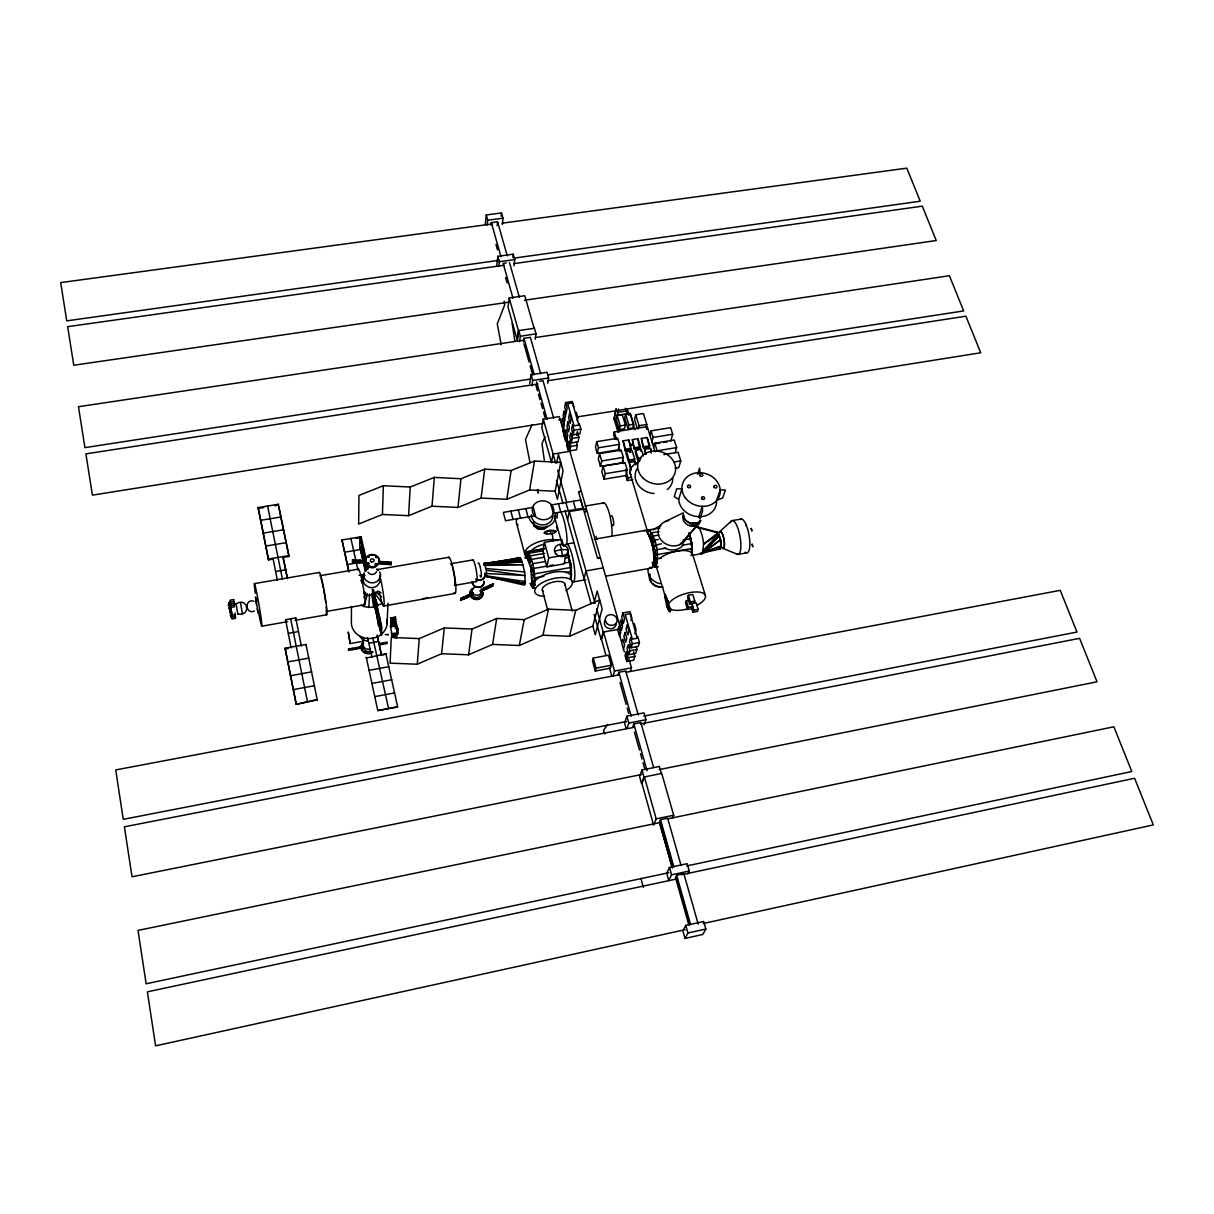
<?xml version="1.0" encoding="UTF-8"?>
<svg xmlns="http://www.w3.org/2000/svg" width="1214" height="1214" viewBox="0 0 1214 1214"><rect width="100%" height="100%" fill="white"/><g stroke="black" fill="none" stroke-linecap="round" stroke-linejoin="round"><path stroke-width="1.5" d="M395.248 622.964L397.19 628.306M398.101 629.383L397.919 628.594L398.101 629.489M395.597 624.026C396.887 620.673 399.846 638.959 397.054 632.858M351.453 606.499L351.392 621.356A17.907 16.04 0.2 0 0 370.437 638.488A17.907 16.04 0.2 0 0 386.811 619.292M568.501 553.963L567.484 553.159L570.428 566.968L570.838 578.79L571.399 567.378L567.545 551.687M352.212 649.718L352.227 648.322M355.914 649.05L355.93 647.654M365.308 571.157L359.678 546.133L359.784 537.104L367.098 569.563M360.163 542.446L360.239 537.043L367.538 569.487M352.47 562.219L352.5 559.775L363.623 560.489L367.265 563.159L352.47 562.219L356.218 560.018L359.875 562.689L363.623 560.489L363.563 562.917L365.444 561.824M359.617 648.382L359.632 646.986M361.059 537.544L361.074 536.74L341.969 539.957L348.828 571.9M605.695 576.18L651.341 568.076L653.344 565.906L654.179 556.103L657.335 554.57L692.026 548.47L689.37 534.054L691.1 539.107L692.162 552.901L691.783 542.628L689.188 532.931M363.563 562.917L359.921 560.246L356.172 562.446L356.218 560.018M367.523 593.646L364.048 606.53L361.15 605.255M366.249 658.049L385.885 653.739L397.646 706.852L377.797 710.585L366.264 657.305M359.875 562.689L359.921 560.246M369.587 594.025L368.813 607.379L364.048 606.53M371.681 593.904L373.654 607.106L368.813 607.379M372.744 598.608L373.426 589.867L381.788 626.925L381.484 635.347L372.744 598.608L373.426 589.867M363.912 597.485L365.596 594.632L365.626 592.811L364.048 591.582L364.003 593.403L367.478 595.467L373.639 595.118L373.684 593.297M375.43 592.265L375.384 594.086L382.258 603.328L373.654 607.106M383.381 485.721L358.949 495.433L358.646 524.038L382.425 514.463L383.381 485.721L410.241 487.026L434.324 477.406L460.971 478.726L484.69 469.196L511.124 470.501L534.509 461.062L560.716 462.382L555.132 491.23L557.408 499.379L563.068 470.683L558.379 454.112L556.665 463.187M525.829 558.076L527.043 551.611L544.904 548.516M377.797 710.585L397.646 706.852M381.029 635.423L381.333 627.016L372.971 589.943M383.366 644.194L383.427 642.798M544.084 549.016L527.969 551.809L526.406 556.482L530.609 567.181L531.884 582.447L534.949 585.148C534.949 573.873 533.765 561.672 527.969 551.809L527.043 551.611L525.404 558.106L525.935 554.859M653.876 563.038L653.587 549.335L648.185 533.113A19.12 4.628 80.1 0 0 644.27 530.943M385.885 653.739L382.956 655.014M387.129 623.465L387.994 603.115M669.764 611.704L667.472 607.986L667.776 600.793L669.764 611.704L670.917 609.033M383.821 564.176L383.943 561.733L380.134 563.933L378.753 562.643L380.24 561.505L391.333 562.219L391.212 564.631L380.134 563.933L380.24 561.505L383.821 564.176L387.63 561.976L391.212 564.631M391.333 562.219L387.524 564.404L387.63 561.976M692.162 552.901L692.344 549.381L690.523 549.699M646.986 531.944L649.02 529.865C657.002 539.38 659.399 555.223 655.833 567.059L653.299 566.422M382.425 514.463L408.572 515.692L410.241 487.026M483.718 565.102L484.189 563.326L521.413 559.715L524.66 571.946L525.298 583.615L524.281 585.133L486.04 576.346L484.856 573.084M486.632 576.498L525.298 583.615L486.374 576.65L486.419 570.261L484.189 563.326L522.308 562.006L484.523 563.615L523.188 564.95L485.312 565.451M691.995 555.117L692.177 552.127L691.054 555.451M653.344 565.906L653.572 562.583M419.255 638.594L391.287 637.441L390.073 663.148L417.267 664.225L419.255 638.594L444.294 627.911L472.018 629.049L496.678 618.472L524.175 619.626L548.47 609.155L575.724 610.308L599.655 599.928L592.811 626.075L595.255 634.816L602.174 608.851L597.151 591.066L593.995 603.343M408.572 515.692L432.017 506.208L434.324 477.406M485.251 224.62L486.253 214.984L501.503 212.92L502.991 218.171L502.262 224.575M417.267 664.225L441.623 653.724L444.294 627.911M487.224 225.045L487.724 220.235L486.253 214.984M432.017 506.208L457.966 507.452L460.971 478.726M350.193 643.602L348.281 632.266L350.193 643.602L363.411 641.235L363.274 637.441M491.048 225.212L491.336 222.587L497.573 221.737L507.255 255.835M652.479 567.621L653.071 562.158L655.833 567.059L653.693 560.914L654.073 558.85L661.16 558.379M497.133 225.667L497.573 221.737M501.124 216.138L501.503 212.92M496.723 265.79L497.816 256.336L513.219 254.181L514.766 259.553L513.947 265.836M498.787 266.427L499.333 261.723L497.816 256.336M654.043 559.214L654.012 552.856L656.759 549.714L665.894 548.106M565.481 572.507L570.884 571.551L571.399 567.378L531.778 574.343L534.873 577.894L543.887 576.316M457.966 507.452L481.078 498.059L484.69 469.196M472.974 594.997L460.667 600.444L460.956 598.229L473.278 592.781M512.824 257.338L513.219 254.181M509.212 297.961L508.044 307.218L517.149 339.723L518.408 330.618L509.212 297.961L524.782 295.715L534.099 328.296M463.748 599.079L464.036 596.863L466.829 597.713L470.197 594.132L472.276 595.209L472.595 592.948L469.909 596.362L467.117 595.497L463.748 599.079L460.956 598.229M647.381 533.932L647.866 530.275L651.478 529.653M466.829 597.713L467.117 595.497M525.799 556.847L526.36 552.643L525.404 558.106M441.623 653.724L468.589 654.801L472.018 629.049M469.909 596.362L470.197 594.132M517.483 339.692L518.757 330.603L520.336 336.217L519.562 341.65M523.431 342.029L523.962 338.327L530.381 337.371L540.731 373.821M570.838 578.79L571.627 573.403M483.627 590.156L483.961 587.925L486.693 588.79L490.077 585.209L492.778 586.089L493.142 583.858L480.896 589.276L483.627 590.156L487.026 586.559L489.743 587.439L493.142 583.858M481.078 498.059L506.815 499.303L511.124 470.501M486.693 588.79L487.026 586.559M625.377 408.268L627.684 410.772L626.97 413.731L617.334 415.264L618.108 410.135M617.334 415.264L618.548 408.875M489.743 587.439L490.077 585.209M535.207 339.313L536.042 333.865L534.433 328.281L518.408 330.618M529.729 383.594L531.095 374.716L546.953 372.273L548.591 378.009L547.681 383.32M531.884 385.764L532.703 380.452L531.095 374.716M390.286 625.696L391.955 634.269L391.333 632.722M468.589 654.801L492.596 644.406L496.678 618.472M570.428 566.968L570.929 563.827L568.653 557.438L565.056 558.061M395.992 624.466L395.855 624.148M396.325 623.556L396.432 623.768M506.815 499.303L529.608 489.986L534.509 461.062M569.26 451.426L559.305 416.614L543.28 419.164L541.808 427.814L551.535 462.519M534.13 525.935L540.564 529.319L544.327 528.682L547.119 526.451L544.267 528.985L538.576 529.289L534.13 525.935L533.28 522.278M229.552 608.988L229.476 607.819M551.52 462.564L553.098 454.051L569.897 451.32L620.187 627.092M492.596 644.406L519.334 645.499L524.175 619.626M565.603 402.562L564.722 407.251L566.27 412.654L567.166 407.98L565.603 402.562L572.31 401.515L573.888 406.918M566.361 410.909L563.326 426.918L569.533 448.634M570.671 579.124L571.369 575.466L570.201 577.014M475.327 598.456L474.826 597.516M563.66 546.254L561.748 539.365L544.479 542.339L542.734 551.429L546.922 566.877L564.1 563.873L566.058 554.874L548.728 557.894L546.922 566.877M614.102 419.073L616.059 408.951L614.102 419.073L618.063 432.26M230.842 615.058L230.994 615.862L229.036 604.238M543.432 550.761L529.076 553.25L528.014 558.561L530.26 555.845L544.646 553.356M567.591 449.499L568.167 446.555L566.635 441.213M658.337 539.471L654.68 540.109L652.039 542.461L653.299 536.042L658.777 535.086M570.595 443.368L571.293 439.863M571.991 436.342L573.038 431.076M569.821 450.88L570.717 446.388L569.169 440.97L568.273 445.477L569.821 450.88L576.453 449.802L577.378 445.31L576.331 441.699M571.339 442.958L572.249 438.406L570.686 432.958L569.776 437.526L571.339 442.958L578.016 441.881L578.957 437.328L577.378 431.896M573.19 434.824L574.101 430.211L572.522 424.733L571.612 429.377L573.19 434.824L579.913 433.747L580.853 429.134L579.275 423.656M577.257 420.879L577.879 417.783L576.301 412.35M576.726 435.583L577.439 432.063M519.334 645.499L542.992 635.195L548.47 609.155M567.56 519.789L569.29 511.595L586.316 508.712L585.573 511.989M364.822 651.781L365.793 651.357M375.9 564.404C375.354 561.49 375.065 566.346 375.961 563.508M596.696 441.668L595.467 447.192L597.242 453.277L618.138 449.863L619.489 444.339L617.668 438.269L596.696 441.668L598.487 447.769L597.242 453.277M237.777 613.965C251.89 616.515 247.595 596.195 236.017 603.995M376.461 557.712L375.566 557.044L376.537 557.12M368.616 557.12L369.36 556.543L368.51 556.968M368.237 562.962L368.98 563.827L368.07 563.266M369.041 563.448L368.191 563.584M599.534 453.641L598.305 459.089L600.429 466.373L622.023 462.822L623.374 457.39L621.189 450.091L599.534 453.641L601.689 460.956L600.429 466.373M667.472 607.986L666.668 605.619L667.776 600.793L669.066 611.143M603.1 466.161L601.81 471.7L604.011 479.211L625.832 475.569L627.243 470.046L624.998 462.549L603.1 466.161L605.316 473.688L604.011 479.211M617.167 415.492L616.287 419.225L619.413 429.604L624.512 428.77L625.407 425.067L622.266 414.672L617.167 415.492L620.293 425.886L619.413 429.604M655.044 451.866L647.259 426.63L614.269 431.941L613.616 434.703L614.967 439.256M542.992 635.195L569.518 636.288L575.724 610.308M584.101 578.774L585.983 570.914L603.237 567.864M625.605 414.171L624.724 417.859L628.002 428.679L632.737 427.92L633.662 424.247L630.354 413.413L625.605 414.171L628.898 425.021L628.002 428.679M561.414 549.76L562.552 556.482M630.84 446.631L628.806 439.908L623.07 440.834L625.225 450.773L630.961 449.833L631.356 448.315L625.605 449.256L625.225 450.773M745.654 523.795L745.957 525.738M628.806 439.908L630.961 449.833M626.424 451.547L625.984 453.308L628.518 461.775L634.285 460.819L634.74 459.074L632.175 450.606L626.424 451.547L628.973 460.03L628.518 461.775M645.985 427.586L646.804 424.475L643.42 413.534L635.711 414.778L634.527 419.467L637.396 428.83M632.342 439.605L634.361 449.271L640.021 448.345L640.446 446.737L637.987 438.679L632.342 439.605L634.361 449.271M636.015 464.856L634.983 461.457L629.201 462.413L630.84 470.865M638.276 428.83L639.065 425.719L635.711 414.778M237.868 614.238L236.002 603.434M637.562 440.303L637.987 438.679M632.873 479.636L627.319 480.562L628.017 477.891L625.62 469.894M635.241 452.154L635.711 450.348L641.371 449.423L643.344 455.903M634.558 463.111L634.983 461.457M641.356 438.436L643.557 448.027L649.384 447.071L649.718 445.781L647.168 437.495L641.356 438.436L643.557 448.027M640.537 459.787L637.699 460.258L638.169 458.467L635.711 450.348M646.531 429.377L647.259 426.63M640.901 451.229L641.371 449.423M647.168 437.495L649.384 447.071M651.539 451.79L650.522 448.452L644.695 449.408L645.378 453.975M530.715 560.534L528.925 560.853L530.26 555.845M649.9 435.173L651.053 430.833L670.659 427.662L672.723 434.233L670.689 441.289M593.282 658.034L592.493 660.977L595.27 671.038L610.445 668.186L611.295 665.272L608.472 655.211L593.282 658.034L596.074 668.125L595.27 671.038M651.933 441.759L653.102 437.435L651.053 430.833M650.522 448.452L651.205 453.019M653.633 447.283L654.756 443.171L674.24 439.984L676.638 447.617L675.136 452.731M596.62 608.715L603.206 632.099L601.142 639.596L594.132 614.542M603.13 633.526L601.491 639.49L605.938 655.348M242.375 613.449L240.509 602.645M622.919 612.918L621.735 616.97L623.465 622.994L624.649 618.958L622.919 612.918L629.96 611.628L631.705 617.668L630.901 620.354M619.413 634.558L621.007 629.11M622.069 625.468L623.131 621.841M612.903 676.441L614.512 671.054L603.54 632.039M623.419 649.095L624.603 645.226L622.873 639.217L621.72 643.117L624.33 651.842M663.861 454.597L678.065 452.261L680.781 460.88L678.763 467.587L675.227 468.179M617.926 675.227L618.821 672.283L625.741 670.978L638.215 714.849M691.783 542.628L691.479 543.614L682.344 545.223M626.303 658.747L628.503 651.63M629.596 648.064L630.688 644.497M634.861 633.769L636.09 629.763L634.33 623.692M626.728 661.539L627.911 657.684L626.181 651.645L624.998 655.514L626.728 661.539L633.678 660.234L634.892 656.379L633.602 651.857M628.731 654.68L629.929 650.78L628.184 644.695L627.001 648.61L628.731 654.68L635.741 653.36L636.971 649.46L636.09 646.425M631.128 647.76L632.357 643.799L630.597 637.684L629.383 641.66L631.128 647.76L638.185 646.44L639.444 642.479L637.669 636.379M678.687 499.394L681.934 488.923L676.684 488.787L674.271 496.663L678.687 499.394A19.242 16.48 17.7 0 0 697.974 516.663A19.242 16.48 17.7 0 0 716.639 501.822M661.342 543.811L652.904 545.784L654.68 540.109M647.623 534.281L649.02 529.865L659.9 527.984M630.339 671.463L631.492 667.852L628.958 659.005M697.564 474.462L699.613 468.088L699.932 472.656M644.118 724.864L645.939 719.705L643.981 712.861L626.849 716.184L624.573 723.089L625.999 728.203M627.046 728.188L628.776 723.043L626.849 716.184M632.873 726.716L633.829 723.908L640.825 722.542L653.633 767.567M533.674 582.128L530.867 583.964L530.093 583.342L532.855 587.955L534.509 587.303M689.294 600.217L686.35 600.748L685.591 602.872L687.61 609.489L692.026 608.669L692.784 606.56L691.783 603.252M694.044 603.237L694.818 601.097L692.769 594.465L688.323 595.27L687.579 597.409L689.598 604.056L696.138 602.797L698.156 609.382L697.382 611.477L692.997 612.281L691.479 607.349M687.61 609.489L688.368 607.364L686.35 600.748M689.598 604.056L690.356 601.916L688.323 595.27M692.997 612.281L693.755 610.187L691.737 603.601M641.994 769.98L639.566 776.535L641.523 783.531L643.981 777.021L641.994 769.98L659.339 766.504L661.342 773.53M529.805 563.797L531.474 559.426L544.084 557.226M651.842 532.84L648.929 535.905L649.976 537.347L653.299 536.042L651.038 539.577L649.976 537.347L651.842 532.84L659.126 531.58M656.182 818.858L653.602 825.095L641.918 783.44L644.376 776.914L656.182 818.858L673.694 815.247L661.736 773.424L643.981 777.021M681.084 865.476L667.654 818.206L660.507 819.678L659.43 822.227L672.222 867.6M672.328 818.373L673.694 815.247M532.066 424.748L525.465 439.514L529.987 462.564M545.101 436.797L541.99 443.611L544.282 460.06M669.46 867.433L666.729 873.321L668.793 880.651L671.539 874.808L669.46 867.433L687.154 863.685L689.249 871.045L687.807 873.974M698.202 924.112L683.861 873.701L676.638 875.233L675.5 877.631L688.778 924.719M529.076 553.25L527.164 557.074L528.955 556.756M653.8 554.692L653.193 549.79L655.864 544.783M685.789 925.387L682.89 930.865L685 938.407L702.785 934.492L705.85 929.044L703.695 921.472L685.789 925.387L687.913 932.989L685 938.407M362.06 582.978L363.153 580.945M364.625 575.831L363.654 577.591A8.665 7.679 1 0 0 365.323 585.027L368.95 587.227A8.27 7.33 1 0 0 377.19 585.801L379.587 582.553A8.665 7.679 1 0 0 379.845 578.638M373.639 595.118L377.691 591.006L380.968 592.751M375.202 564.358L375.945 563.782M376.522 571.703C375.126 575.208 369.739 575.466 367.948 572.143M607.546 724.424L603.646 730.251L604.648 733.878M668.717 520.503A14.568 12.626 17.2 0 0 659.278 537.134A14.568 12.626 17.2 0 0 679.901 544.6L682.86 542.749L700.827 520.245L700.114 522.187A9.181 7.906 17.8 0 1 688.065 525.146A9.181 7.906 17.8 0 1 683.679 514.159M570.884 571.551L571.642 570.641M679.901 544.6L698.839 523.856M460.667 600.444L464.036 596.863M483.961 587.925L480.577 591.506L492.778 586.089M365.08 570.975L366.522 569.503A8.316 7.345 1.1 0 1 368.343 568.41M534.388 573.296L531.292 570.777L533.614 568.456L546.224 566.255M719.72 531.641L731.298 521.064M718.476 548.379A8.68 2.413 80 0 0 720.782 547.59A8.68 2.413 80 0 0 720.539 539.805L717.975 532.825L703.589 544.145L702.375 553.447L693.391 555.223M719.841 549.138L700.417 553.235L701.464 553.796L720.539 539.805L702.375 553.447L719.416 535.632L703.543 550.124L718.718 534.008L703.589 544.145A13.688 3.672 80.1 0 0 697.261 526.815L696.366 527.21L717.975 532.825M363.411 641.235L362.713 639.262M395.476 617.091L390.68 617.926L391.075 626.788L395.855 625.938L390.984 624.573L395.658 621.522L390.787 620.157L395.476 617.091L396.401 628.033M391.075 626.788L395.764 623.738L390.878 622.372L395.567 619.307L390.68 617.926M394.11 637.274L396.432 635.772L391.591 634.436L391.682 636.622L396.523 637.942L396.341 633.587L393.867 633.162L391.591 634.436L396.341 633.587L391.682 636.622L396.432 635.772M515.692 558.986L519.82 557.636L521.413 559.715L483.946 563.493L520.563 558.212L492.975 562.628M368.221 563.235L369.01 563.372M528.925 560.853L531.474 559.426M665.257 521.55L683.391 512.809M569.518 636.288L592.811 626.075M544.312 532.992L550.033 530.609L555.815 531.474M701.464 553.796L720.995 546.072L703.847 552.036M254.363 611.052C245.152 615.012 244.409 598.077 253.984 601.264M364.883 575.299L361.848 576.21L363.714 578.638M509 560.276L519.82 557.636L483.779 564.1L489.303 563.22M510.366 560.094L519.228 557.985M554.525 551.202L561.263 549.593M687.913 932.989L705.85 929.044M703.285 923.505L1153.3 824.913L1134.589 778.25L681.6 874.748M685.166 929.681L155.589 1045.846L147.38 991.823L677.579 878.784M671.539 874.808L689.249 871.045M686.699 865.931L1131.797 771.512L1113.86 726.791L667.457 818.889M668.884 872.699L146.135 983.78L138.032 930.41L660.598 822.455L672.905 866.068M659.293 769.57L1097.031 681.798L1079.595 638.336L640.461 723.923M641.751 774.486L132.023 876.781L124.389 826.81L634.269 727.292M549.062 530.518L550.063 530.624M643.875 716.123L1076.985 632.054L1060.247 590.338L625.589 672.389M626.576 721.511L123.251 819.344L115.709 769.919L619.246 674.802M628.776 723.043L645.939 719.705M614.512 671.054L631.492 667.852M627.911 657.684L634.892 656.379M596.074 668.125L611.295 665.272M296.201 704.348L317.324 699.674L296.201 704.348L285.078 648.2L305.989 644.467L317.355 700.432M632.357 643.799L639.444 642.479M374.898 696.593L394.702 692.906M629.929 650.78L636.971 649.46M693.755 610.187L698.156 609.382M369.117 670.325L388.814 666.714M603.206 632.099L618.943 629.216M293.348 689.613L314.456 685.728M372 683.421L391.743 679.764M690.356 601.916L694.818 601.097M290.571 675.712L311.619 671.873M688.368 607.364L692.784 606.56M369.026 643.208L378.601 641.478M287.809 661.903L308.781 658.125M285.123 648.989L288.143 648.458M261.769 626.212L287.688 621.644M295.093 620.339L326.581 614.785M383.503 606.059L454.825 593.464M375.247 607.668L375.505 599.063M533.872 580.064L532.081 580.383L534.949 585.148M377.584 608.305C375.627 611.78 379.709 640.461 379.678 617.592M572.826 582.007L585.603 579.746M658.276 566.726L654.649 567.378L652.237 562.507L655.833 567.059M288.325 633.359L298.523 631.538M746.656 552.856L737.748 554.434L722.937 548.364M390.984 624.573L395.764 623.738M235.182 614.785L231.601 615.407L232.026 618.928L235.592 618.305L234.97 613.009M688.399 536.102L690.22 535.784L689.097 532.9M545.238 561.521L532.612 563.721L530.609 567.181L533.614 568.456M231.813 617.167L235.379 616.545M683.27 539.987L690.584 538.697M689.279 539.426L691.1 539.107M549.836 565.618L553.432 564.98M564.252 563.099L569.669 562.143M531.292 570.777L533.083 570.474M454.324 585.452L476.389 581.582M655.772 552.552L654.012 552.856L657.335 554.57M364.488 604.769L326.035 611.522A18.195 1.335 80.1 0 0 326.232 607.03M285.624 620.491L285.563 619.686L295.73 617.896L301.375 646.091M390.787 620.157L395.567 619.307M390.878 622.372L395.658 621.522M450.743 563.751L472.838 559.927M230.25 602.007L233.877 601.37M566.726 544.009L574.04 542.749M594.162 539.259L645.393 530.397M230.478 603.828L234.105 603.191M230.69 605.634L234.317 604.997M732.512 520.548L741.435 519M528.196 556.179L526.406 556.482A19.333 8.468 -15.2 0 1 533.447 544.024A19.333 8.468 -15.2 0 1 558.015 540.564M347.386 564.54L361.484 562.112M364.124 563.888L364.276 554.995M366.309 564.04L365.733 571.187L359.678 546.133M254.424 583.615L319.388 572.462M358.479 569.108L319.95 575.724A18.195 1.335 80.1 0 1 320.435 576.544M448.861 557.272L377.387 569.578A18.529 1.912 80.1 0 0 376.962 570.019M359.132 575.39L364.261 574.495M362.242 545.997L362.121 554.95M344.67 552.203L363.821 548.956M275.669 571.536L285.715 569.821M265.836 546.057L286.231 542.643M355.854 538.424L359.329 537.848M268.506 559.912L268.431 559.062L288.902 555.602L278.34 504.265L258.127 507.573L268.506 559.912L273.059 559.138L272.998 558.288L277.353 580.383M585.102 506.056L603.753 502.899M288.902 555.602L288.947 556.452L283.074 557.438L283.014 556.589L287.415 578.137M605.316 473.688L627.243 470.046M263.241 533.143L283.575 529.759M628.017 477.891L631.72 477.269M676.638 447.617L657.138 450.819L654.756 443.171M601.689 460.956L623.374 457.39M260.676 520.32L280.95 516.967M628.973 460.03L634.74 459.074M638.169 458.467L641.007 457.997M673.664 462.064L680.781 460.88M653.102 437.435L672.723 434.233M598.487 447.769L619.489 444.339M258.187 508.454L263.711 507.558M274.728 505.752L278.401 505.145L278.34 504.265M652.965 444.187L660.052 443.034M663.603 442.457L667.154 441.881M634.785 447.663L640.446 446.737M643.906 446.737L649.718 445.781M620.293 425.886L625.407 425.067M628.898 425.021L633.662 424.247M639.065 425.719L646.804 424.475M572.249 438.406L578.957 437.328M570.717 446.388L577.378 445.31M543.174 423.428L92.401 495.145L85.906 453.869L537.893 383.988M618.032 412.305L627.684 410.772M574.101 430.211L580.853 429.134M558.774 419.862L564.373 418.967M577.439 416.888L980.73 352.773L965.889 316.186L547.681 380.756M532.703 380.452L548.591 378.009M539.79 381.272L543.022 380.771L553.66 418.177M547.742 374.853L963.673 310.921L949.394 275.73L535.222 337.583M530.488 379.072L84.919 447.647L78.47 406.72L523.416 340.224M520.336 336.217L536.042 333.865M508.954 302.149L73.751 365.232L67.665 326.672L504.356 265.213M524.402 300.237L936.252 240.524L922.306 206.152L514.008 263.62M506.284 262.892L503.142 263.332L513.021 298.325M498.939 260.312L66.74 320.86L60.7 282.604L492.505 223.892M514.159 258.112L920.227 201.22L906.797 168.154L502.293 223.179M499.333 261.723L514.766 259.553M487.724 220.235L502.991 218.171M422.7 598.623L427.692 597.941M549.881 530.609L551.095 533.781M631.75 445.128C631.143 443.671 633.465 443.914 631.948 445.068M561.718 549.547L568 549.76M529.608 489.986L555.132 491.23M486.814 573.569L525.146 575.512L486.419 570.261M486.101 568.516L524.66 571.946M532.051 577.621L534.873 577.894M653.587 549.335L656.759 549.714M486.799 575.906L525.48 581.552M562.765 545.42L563.782 545.617M697.261 526.815L717.262 532.172M385.354 634.482L388.268 634.922L387.873 634.163M597.576 558.425L599.215 557.954L597.516 558.349L578.532 491.837L580.201 491.351L578.592 491.928M649.991 567.257L651.341 568.076M360.604 580.459L363.381 582.371M352.5 559.775L356.172 562.446M383.943 561.733L387.524 564.404M376.75 568.971L378.419 570.277M531.884 583.024L532.643 583.661L530.867 583.964L532.855 587.955M376.765 592.675L381.712 596.909M654.179 556.103L657.518 559.017M625.817 409.679L630.43 414.9L634.937 429.695M626.561 412.623L628.867 415.234M654.073 558.85L657.32 562.735L653.693 560.914L656.744 565.481M533.492 586.089L531.474 583.661L533.796 588.259M667.002 599.276L664.68 594.754L664.923 597.303L666.82 599.625M396.614 633.177L396.917 631.432M649.657 536.209L652.904 545.784M531.884 582.447L533.629 585.679M567.484 553.159L569.427 556.877M530.564 583.813L531.747 586.438M651.038 540.215L652.039 542.461M374.291 596.635L378.237 605.725M648.185 533.113L649.976 537.347M665.272 594.238L667.154 599.155M705.471 595.786L692.693 554.601A19.151 7.967 -16.9 0 0 679.567 550.731A19.151 7.967 -16.9 0 0 659.87 558.379M231.889 614.997L231.479 611.583M229.552 608.214L230.038 610.414M230.099 611.932L229.81 610.46M644.695 449.408L646.227 454.415M638.048 441.911L640.021 448.345M635.726 453.778L637.699 460.258M397.19 629.58L396.599 627.016L396.659 628.548M623.07 440.834L625.605 449.256M629.201 462.413L631.265 469.226M614.481 417.434L618.943 432.275M396.219 633.01L397.084 635.165L396.614 629.216M629.884 472.656L647.669 531.884M669.248 605.71L670.72 610.627M655.955 565.436L668.322 606.697M614.269 431.941L616.53 439.544M618.806 447.131L620.081 451.396M622.691 460.106L623.753 463.627M625.832 475.569L627.319 480.562M565.557 416.326L564.009 410.939L563.144 415.567L564.692 420.939M596.044 536.284L596.924 539.365M562.78 430.56L564.298 435.872M563.949 435.72L565.496 441.122M566.528 444.719L568.076 450.121M619.899 636.288L621.386 641.462M509.44 262.436L519.38 297.4M573.312 501.261L575.633 509.501M633.829 723.908L647.062 770.784M676.638 875.233L690.387 923.915M618.821 672.283L631.219 716.199M660.507 819.678L673.876 867.008M536.542 381.773L547.119 419.209M676.714 878.89L689.719 924.916M491.336 222.587L500.972 256.7M523.962 338.327L534.266 374.807M634.391 732.118L639.459 750.085M640.476 753.682L641.994 759.084M643.01 762.68L644.528 768.067M659.46 822.136L672.389 867.98M505.631 277.657L507.118 282.908M619.975 682.511L626.136 704.378M627.168 708.02L628.715 713.498M535.966 385.384L537.468 390.726M538.485 394.292L539.987 399.618M540.989 403.185L542.491 408.526M543.493 412.077L544.995 417.419M495.965 244.439L497.482 249.826M523.947 343.85L529.076 362.06M530.108 365.702L532.673 374.807M543.28 419.164L555.633 463.035M557.651 470.228L566.756 502.596M569.29 511.595L595.103 603.312M565.891 502.505L568.213 510.745M609.398 667.67L611.871 676.486M556.528 480.456L563.053 503.689M565.056 510.851L591.112 603.813M558.47 503.764L560.777 512.005M554.282 515.904L562.021 543.826M560.064 544.388L561.445 549.365M501.17 344.594L497.285 323.941L504.705 304.805L504.144 301.163M564.813 583.949L572.264 611.037M537.407 489.546L538.394 493.142L537.848 489.712M640.901 878.375L643.344 887.343M544.479 542.339L548.728 557.894M525.814 508.605L528.06 516.906M542.324 590.065L547.666 609.959M518.317 509.88L520.548 518.181M666.668 605.619L664.923 597.303M516.557 523.295L524.964 554.783M510.821 511.14L513.036 519.455M397.494 628.943L397.555 629.292M396.917 627.942L396.932 628.943M669.051 606.165L670.34 611.537M229.051 604.375C229.674 607.395 228.186 599.382 228.9 604.42M361.074 536.74L366.203 559.487M367.402 564.783L368.191 568.319M373.608 600.353L376.901 615.012M379.739 627.623L381.484 635.347M377.144 634.998L381.5 655.287L377.22 636.197M350.907 538.439L357.963 570.079M372.728 637.471L388.404 707.883M367.66 637.927L371.939 657.229M341.969 539.957L348.949 571.627M278.765 506.982L288.947 556.452M231.753 614.83L232.329 617.365L230.63 606.484M230.205 611.325L230.174 610.657M230.736 615.012L231.313 617.547L230.083 610.141M283.029 557.241L287.399 578.653M290.647 618.791L307.445 701.51M267.581 506.026L282.392 579.002M285.563 619.686L291.148 647.912L291.102 647.123M257.201 608.76L258.248 613.222L255.471 597.06L256.458 604.678M258.127 507.573L268.431 559.062M285.078 648.2L296.155 703.604M229.294 605.042L230.296 610.49M230.706 611.674L230.736 612.023M230.038 611.674L229.856 610.187M652.252 544.843L653.193 549.79M230.994 608.775L229.734 602.356L230.144 605.725M231.085 610.946L231.328 612.281M396.553 627.699L397.084 630.946M228.9 608.108L228.945 608.396M230.22 615.286L230.265 615.574M229.416 607.668L229.947 609.914M229.719 609.944L229.613 608.411M512.141 323.212L514.842 341.028M395.476 628.594L395.187 626.378M552.218 533.219L553.129 540.852M256.685 597.713L256.822 598.897M667.776 600.793L668.292 609.868M295.73 617.896L295.776 618.7M305.989 644.467L306.019 645.256M631.083 474.628A18.711 8.619 -17.1 0 1 639.626 461.259M653.132 530.078A19.029 8.164 -17 0 1 660.841 525.571M543.053 591.172A11.654 4.886 -15.2 0 1 552.279 582.265A11.654 4.886 -15.2 0 1 564.753 585.269M544.631 596.302A19.424 8.149 -15.2 0 1 538.106 585.543A19.424 8.149 -15.2 0 1 566.164 577.894A19.424 8.149 -15.2 0 1 565.982 590.505M570.671 575.967A19.394 8.195 -15.2 0 1 570.55 578.198M534.463 588.016A19.394 8.195 -15.2 0 1 545.01 574.662A19.394 8.195 -15.2 0 1 569.518 574.085M478.164 563.539A7.132 1.108 80.1 0 1 480 566.225A7.132 1.108 80.1 0 1 481.351 575.208A7.132 1.108 80.1 0 1 479.97 575.603M258.324 610.991A21.655 0.865 80.1 0 0 261.829 626.257A21.655 0.865 80.1 0 0 260.13 611.689L259.204 606.165A21.655 0.865 80.1 0 0 255.456 586.984L254.834 584.602A21.655 0.865 80.1 0 0 255.35 593.312M256.715 601.886A21.655 0.865 80.1 0 1 256.124 598.29M358.115 569.533A18.119 1.7 80.1 0 1 363.365 587.804A18.119 1.7 80.1 0 1 363.897 603.889M321.103 578.532A18.195 1.335 80.1 0 1 321.907 581.552M322.196 582.766A18.195 1.335 80.1 0 1 323.379 588.35M323.683 589.867A18.195 1.335 80.1 0 1 325.671 602.114M319.07 572.962A21.503 1.578 80.1 0 1 324.806 594.723A21.503 1.578 80.1 0 1 325.989 613.723M616.196 623.692A5.994 5.357 15.8 0 1 608.669 628.457A5.994 5.357 15.8 0 1 605.118 620.339M555.101 513.279A13.475 11.73 10.6 0 1 545.253 527.104A13.475 11.73 10.6 0 1 529.046 517.695M552.81 516.178A10.774 9.378 10.6 0 1 541.839 524.918A10.774 9.378 10.6 0 1 531.353 514.797M546.786 526.603A7.163 6.252 10.6 0 1 539.593 529.228A7.163 6.252 10.6 0 1 533.75 524.251M546.846 526.284A7.163 6.252 10.6 0 1 537.028 527.969M534.463 525.495A7.163 6.252 10.6 0 1 533.796 523.932M660.219 586.757A10.531 9.242 17.5 0 1 652.813 583.555M651.144 581.506A10.531 9.242 17.5 0 1 650.067 574.343M659.915 583.631A14.219 12.459 17.5 0 1 648.17 568.41M663.056 587.09A11.093 9.727 17.5 0 1 652.434 583.888A11.093 9.727 17.5 0 1 649.536 574.176M481.321 590.308A4.704 4.188 7.7 0 1 475.949 595.224A4.704 4.188 7.7 0 1 472.777 588.775M473.566 587.955A4.704 4.188 7.7 0 1 474.568 587.348M479.864 590.626A4.689 4.173 7.7 0 1 479.894 596.286A4.689 4.173 7.7 0 1 473.597 596.635A4.689 4.173 7.7 0 1 472.474 591.036M482.11 591.218A6.51 5.797 7.7 0 1 479.409 598.988A6.51 5.797 7.7 0 1 470.622 596.317A6.51 5.797 7.7 0 1 473.354 588.547M482.17 590.823A6.51 5.797 7.7 0 1 479.454 598.608A6.51 5.797 7.7 0 1 470.668 595.922A6.51 5.797 7.7 0 1 473.399 588.153M699.613 521.322A9.484 8.149 17.8 0 1 689.537 522.885A9.484 8.149 17.8 0 1 683.239 515.07M377.25 563.782A5.008 4.416 1.8 0 1 367.766 565.405M376.203 555.936A6.965 6.131 1.8 0 1 375.961 566.27A6.965 6.131 1.8 0 1 365.414 561.642A6.965 6.131 1.8 0 1 374.565 555.208M740.206 519.516A17.178 5.008 80 0 1 749.22 536.3A17.178 5.008 80 0 1 745.229 552.142M730.358 522.688A17.193 4.932 80 0 1 739.857 535.662A17.193 4.932 80 0 1 736.352 553.721M699.704 521.322A9.196 7.921 17.8 0 1 690.007 523.082A9.196 7.921 17.8 0 1 683.664 515.631M697.777 523.674A8.301 7.147 17.8 0 1 696.092 524.721M694.12 525.313A8.301 7.147 17.8 0 1 689.871 525.04M694.969 522.779A8.316 7.163 17.8 0 1 692.845 522.9M717.641 533.174A7.724 2.155 80 0 1 718.293 533.978M716.29 532.202A8.68 2.413 80 0 1 720.858 541.823A8.68 2.413 80 0 1 718.127 547.787M602.736 503.507A19.014 4.249 80.3 0 1 609.049 512.49A19.014 4.249 80.3 0 1 611.947 535.207M611.234 515.889A5.038 1.138 80.3 0 1 613.571 521.428A5.038 1.138 80.3 0 1 612.402 524.964M557.105 518.317A19.12 3.824 80.3 0 1 557.454 512.9M561.369 513.082A19.12 3.824 80.3 0 1 566.984 542.977M556.543 526.815A5.068 1.002 80.3 0 1 557.423 530.381M518.059 525.192A19.181 8.695 -15.2 0 1 517.331 518.499M530.624 551.49A14.538 6.358 -15.2 0 1 544.009 544.297M685.121 540.245A14.568 12.626 17.2 0 1 682.86 542.749M683.77 544.327A14.522 12.595 17.2 0 1 664.164 547.772M364.109 572.75A8.71 7.709 1.1 0 0 365.778 580.201L369.42 582.417A8.316 7.36 1.1 0 0 377.706 580.975L380.119 577.727A8.71 7.709 1.1 0 0 379.648 571.931M472.094 581.749A6.024 5.342 7.3 0 0 478.65 587.47A6.024 5.342 7.3 0 0 483.961 581.081A5.827 5.175 7.3 0 1 484.022 582.325M484.963 573.873A6.055 5.372 7.4 0 1 475.842 579.382M483.764 583.661A5.827 5.175 7.3 0 1 474.492 585.861M473.93 585.391A5.827 5.175 7.3 0 1 473.065 584.253M472.747 583.631A5.827 5.175 7.3 0 1 472.413 582.295M484.781 573.873A5.873 5.205 7.4 0 1 478.847 580.08M477.33 579.806A5.873 5.205 7.4 0 1 475.949 579.199M368.297 641.144A10.623 9.545 0 0 1 359.435 635.832M362.06 582.69A9.393 8.179 0.1 0 1 363.153 580.778M372.364 589.2A9.059 0.895 80.1 0 1 371.97 593.843M472.428 560.2A11.002 1.669 80.1 0 1 476.389 571.187A11.002 1.669 80.1 0 1 475.858 581.081M451.229 564.222A11.017 1.548 80.1 0 1 451.805 565.405M452.427 567.226A11.017 1.548 80.1 0 1 454.597 577.864A11.017 1.548 80.1 0 1 454.689 585.209M448.254 557.727A18.392 2.58 80.1 0 1 454.613 576.134A18.392 2.58 80.1 0 1 454.021 592.614M379.754 575.482A18.529 1.912 80.1 0 1 384.155 602.356A18.529 1.912 80.1 0 1 380.483 597.485M380.164 596.104A18.529 1.912 80.1 0 1 379.223 591.658M687.109 609.049A19.363 7.648 -16.8 0 1 669.096 603.237A19.363 7.648 -16.8 0 1 697.898 591.992A19.363 7.648 -16.8 0 1 697.686 604.921M370.407 651.068A5.084 4.583 -0.3 0 1 363.335 645.484M370.467 648.777A5.099 4.598 -0.3 0 1 363.365 643.177M372.804 652.146A7.056 6.374 -0.3 0 1 362.834 651.569A7.056 6.374 -0.3 0 1 363.487 642.57M372.819 651.751A7.072 6.374 -0.3 0 1 362.834 651.174A7.072 6.374 -0.3 0 1 363.502 642.176M672.768 478.301A18.999 16.237 15.5 0 1 667.366 489.561M654.058 493.521A18.999 16.237 15.5 0 1 636.895 468.983M565.132 546.3A19.287 3.885 80.1 0 1 573.418 561.217A19.287 3.885 80.1 0 1 571.673 581.142M348.509 648.989L348.509 650.385L363.32 647.715L363.335 646.318L348.509 648.989M397.752 633.678L397.691 633.708M379.739 643.466L379.694 644.862L387.054 643.541L387.114 642.13L379.739 643.466M751.208 528.454L751.876 530.822L751.208 528.454M752.134 544.236L752.801 546.604L752.134 544.236M629.459 451.896L630.627 452.245L629.459 451.896M562.704 418.405L561.839 422.973L563.372 428.314L564.237 423.762L562.704 418.405M566.21 429.802L565.329 434.339L566.862 439.711L567.742 435.189L566.21 429.802M567.864 421.895L566.984 426.478L568.531 431.881L569.427 427.298L567.864 421.895M569.578 413.413L568.668 418.071L570.231 423.504L571.141 418.86L569.578 413.413M619.003 626.545L617.865 630.476L619.565 636.424L620.718 632.509L619.003 626.545M620.824 620.202L619.656 624.193L621.371 630.187L622.539 626.212L620.824 620.202M625.058 632.418L623.89 636.379L625.605 642.403L626.788 638.458L625.058 632.418M627.274 624.982L626.075 629.004L627.82 635.059L629.034 631.068L627.274 624.982M702.284 506.375L698.824 516.694L700.008 518.773L702.618 511.033L702.284 506.375M720.221 489.94L716.609 500.365L722.694 497.922L725.456 490.077L720.221 489.94M637.365 638.23L632.342 639.156L625.256 614.572L630.248 613.662L637.365 638.23M233.665 599.549L230.038 600.186L230.918 607.44L234.53 606.803L233.665 599.549M583.054 508.241L553.326 513.279L551.035 505.009L580.702 500.016L583.054 508.241M533.295 507.346L503.309 512.399L505.51 520.73L535.541 515.631L533.295 507.346M578.866 425.037L574.085 425.811L567.712 403.792L572.477 403.048L578.866 425.037M228.429 604.435L228.596 605.422L228.429 604.435M606.939 623.571A6.024 5.372 15.8 0 0 616.94 621.735A6.024 5.372 15.8 0 0 609.656 614.679A6.024 5.372 15.8 0 0 606.939 623.571M535.283 516.466A10.835 9.409 10.6 0 0 553.417 513.37A10.835 9.409 10.6 0 0 540.473 500.987A10.835 9.409 10.6 0 0 535.283 516.466M699.932 475.676A1.578 1.335 17.4 0 0 702.618 475.736A1.578 1.335 17.4 0 0 701.131 473.657A1.578 1.335 17.4 0 0 699.932 475.676M714.166 487.33A1.578 1.351 18.2 0 0 716.852 487.391A1.578 1.351 18.2 0 0 715.365 485.312A1.578 1.351 18.2 0 0 714.166 487.33M687.746 487.072A1.578 1.351 17.1 0 0 690.447 487.148A1.578 1.351 17.1 0 0 688.945 485.054A1.578 1.351 17.1 0 0 687.746 487.072M701.813 498.772A1.578 1.351 17.9 0 0 704.515 498.833A1.578 1.351 17.9 0 0 703.012 496.738A1.578 1.351 17.9 0 0 701.813 498.772M685.151 497.573A19.424 16.586 17.6 0 0 718.293 498.317A19.424 16.586 17.6 0 0 699.825 472.656A19.424 16.586 17.6 0 0 685.151 497.573M371.241 561.763A1.821 1.609 1.8 0 0 374.064 560.549A1.821 1.609 1.8 0 0 371.438 558.986A1.821 1.609 1.8 0 0 371.241 561.763M368.495 565.663A6.965 6.131 1.8 0 0 379.314 561.02A6.965 6.131 1.8 0 0 369.253 555.056A6.965 6.131 1.8 0 0 368.495 565.663M723.908 538.97A8.604 2.413 80 0 0 719.249 532.445A8.665 2.428 80 0 1 723.923 538.986A8.665 2.428 80 0 1 722.239 548.091A8.604 2.413 80 0 0 723.908 538.97M556.073 554.13A6.92 6.055 11.9 0 0 567.803 552.78A6.92 6.055 11.9 0 0 560.049 544.388A6.92 6.055 11.9 0 0 556.073 554.13M546.725 533.902A5.888 1.745 -6 0 0 555.906 531.732A5.888 1.745 -6 0 0 547.59 530.806A5.888 1.745 -6 0 0 546.725 533.902M643.359 478.392A19.166 16.343 15.4 0 0 675.03 472.974A19.166 16.343 15.4 0 0 651.554 451.289A19.166 16.343 15.4 0 0 643.359 478.392"/></g></svg>
